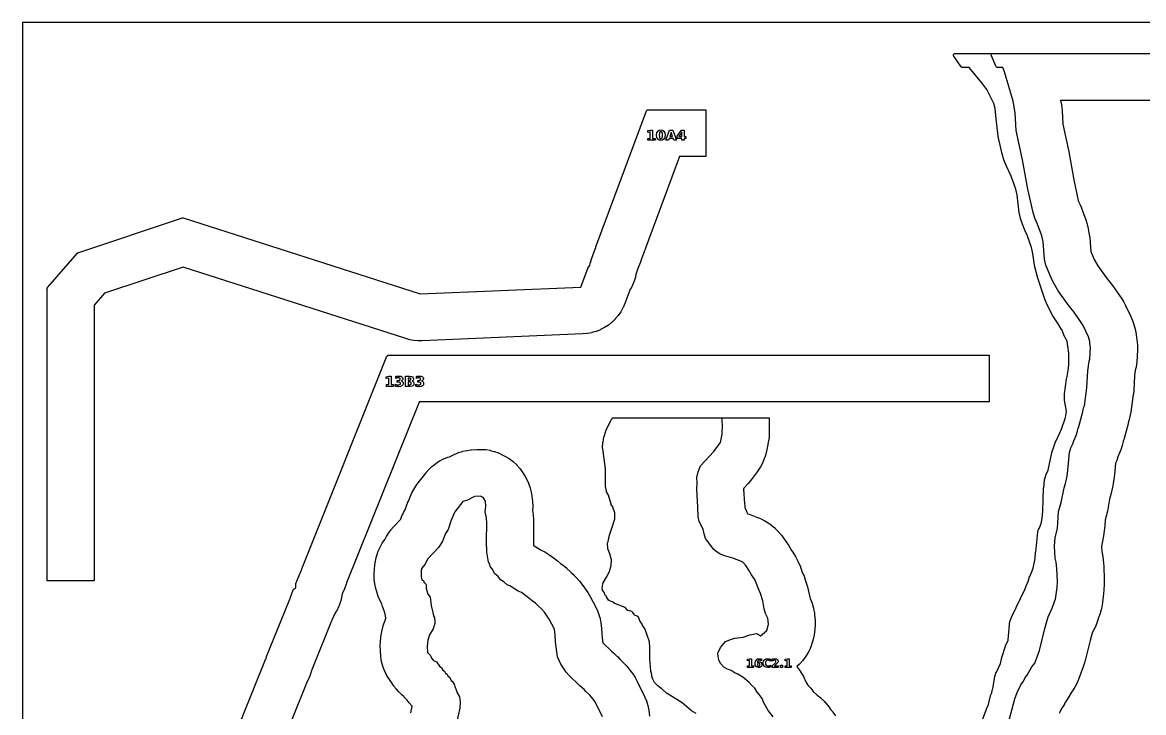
# Model space of a CAD drawing. Header units: millimetres. Extents: x 0 to 841, y 0 to 594.
# Drawn here: x 0 to 478.8, y 299.4 to 594 of the extents above; entities that cross this region are included whole.
import ezdxf

# ---------------------------------------------------------------- set-up
doc = ezdxf.new("R2010")
doc.units = ezdxf.units.MM
for name, color, linetype in [('CUT', 1, 'Continuous'), ('ENGRAVE', 5, 'Continuous'), ('SHEET_EDGE_DO_NOT_CUT', 8, 'Continuous')]:
    doc.layers.add(name, color=color, linetype=linetype)

msp = doc.modelspace()

# ---------------------------------------------------------------- linework, layer by layer
at = {"layer": 'CUT'}
for points in [[(409.73, 295.53), (411.68, 300.9), (411.7, 300.93), (412.56, 302.85), (412.57, 302.86), (412.57, 302.87), (413.42, 306.59), (413.43, 306.64), (413.44, 306.67), (413.93, 307.87), (413.94, 307.9), (414.59, 310.33), (414.59, 310.35), (415.31, 314.73), (415.32, 314.8), (415.9, 316.64), (415.92, 316.7), (417.65, 320.35), (417.66, 320.36), (417.66, 320.37), (418.21, 322.87), (418.22, 322.91), (419.79, 327.77), (419.81, 327.82), (420.92, 330.35), (420.92, 330.36), (420.92, 330.37), (421.72, 338.39), (421.73, 338.43), (421.74, 338.48), (421.75, 338.52), (422.46, 340.37), (422.48, 340.41), (428.13, 351.97), (428.14, 351.99), (428.77, 353.77), (428.8, 353.83), (429.55, 355.35), (429.55, 355.36), (429.55, 355.37), (430.13, 357.45), (430.15, 357.5), (430.17, 357.54), (430.97, 359.18), (430.99, 359.21), (431.61, 361.04), (431.61, 361.07), (432.53, 365.1), (432.53, 365.11), (432.53, 365.12), (432.69, 367.87), (432.7, 367.89), (433.65, 376.4), (433.67, 376.46), (433.96, 377.66), (433.98, 377.71), (434, 377.75), (434.02, 377.79), (434.05, 377.83), (434.36, 378.27), (434.37, 378.28), (434.37, 378.29), (435.04, 380.09), (435.05, 380.1), (435.05, 380.11), (435.45, 382.2), (435.45, 382.22), (435.75, 385.36), (435.75, 385.38), (436.11, 395.32), (436.12, 395.35), (436.44, 398.65), (436.45, 398.7), (436.46, 398.74), (437.01, 400.66), (437.03, 400.72), (437.98, 402.85), (437.98, 402.86), (437.98, 402.87), (439.64, 410.31), (439.65, 410.35), (440.43, 412.83), (440.44, 412.85), (441.37, 415.37), (441.39, 415.41), (443.75, 420.37), (443.76, 420.39), (445.49, 425.37), (445.49, 425.38), (445.49, 425.39), (445.8, 427.85), (445.8, 427.86), (445.8, 427.87), (445.06, 432.78), (445.05, 432.84), (444.99, 435.32), (444.99, 435.36), (445, 435.4), (445.85, 441.68), (445.86, 441.72), (445.87, 441.75), (446.2, 442.87), (446.21, 442.9), (446.64, 445.36), (446.64, 445.39), (446.84, 447.86), (446.84, 447.88), (446.87, 452.82), (446.86, 452.85), (446.22, 457.85), (446.22, 457.86), (446.21, 457.87), (444.94, 460.21), (444.92, 460.26), (443.82, 462.86), (443.8, 462.89), (442.36, 465.36), (442.35, 465.38), (439.78, 469.19), (439.75, 469.24), (437.28, 474.14), (437.27, 474.16), (436.73, 475.37), (436.71, 475.42), (433.51, 485.32), (433.51, 485.35), (432.22, 490.28), (432.21, 490.34), (431.55, 495.33), (431.55, 495.35), (430.99, 497.86), (430.98, 497.89), (429.27, 502.82), (429.25, 502.85), (428.05, 505.31), (428.04, 505.35), (427.07, 507.82), (427.05, 507.85), (426.27, 510.37), (426.26, 510.4), (425.7, 512.87), (425.69, 512.93), (424.82, 520.33), (424.82, 520.35), (424.27, 522.82), (424.26, 522.85), (422.29, 528.32), (422.28, 528.35), (420.13, 532.87), (420.11, 532.9), (419.16, 535.37), (419.15, 535.41), (418.42, 537.87), (418.41, 537.9), (416.75, 545.37), (416.75, 545.41), (415.77, 552.83), (415.77, 552.85), (415.38, 557.25), (415.38, 557.26), (415.38, 557.27), (414.79, 559.43), (414.78, 559.45), (414.78, 559.46), (411.82, 565.35), (411.82, 565.36), (411.81, 565.37), (409.78, 568.23), (409.77, 568.25), (404.26, 574.75), (404.25, 574.76), (404.24, 574.76), (401.5, 574.76), (401.45, 574.76), (401.4, 574.77), (401.36, 574.78), (401.24, 574.82), (401.2, 574.83), (401.15, 574.85), (401.11, 574.87), (401.07, 574.9), (400.98, 574.97), (400.95, 575.01), (400.91, 575.04), (400.88, 575.08), (397.74, 579.6), (397.71, 579.65), (397.69, 579.7), (397.67, 579.75), (397.64, 579.84), (397.63, 579.9), (397.63, 579.95), (397.63, 580.01), (397.63, 580.06), (397.65, 580.2), (397.67, 580.25), (397.68, 580.3), (397.71, 580.35), (397.74, 580.4), (397.77, 580.45), (397.81, 580.5), (397.84, 580.54), (397.89, 580.57), (397.93, 580.6), (398.03, 580.66), (398.08, 580.68), (398.13, 580.7), (398.18, 580.72), (398.23, 580.72), (398.28, 580.73), (581.11, 580.72)], [(573.86, 560.72), (443.38, 560.73), (443.37, 560.72), (443.37, 560.71), (443.7, 558.86), (443.7, 558.83), (443.98, 556.49), (443.98, 556.46), (444.32, 550.55), (444.32, 550.54), (444.32, 550.53), (446.67, 539.54), (446.67, 539.53), (446.81, 538.84), (446.81, 538.83), (448.93, 526.82), (448.94, 526.8), (450.9, 518.04), (450.91, 518.02), (451.05, 517.58), (451.06, 517.56), (451.71, 516.13), (451.71, 516.11), (452.26, 514.8), (452.26, 514.78), (454.11, 509.8), (454.11, 509.78), (454.6, 508.3), (454.61, 508.26), (454.97, 506.75), (454.97, 506.73), (455.47, 504.25), (455.47, 504.22), (455.78, 502.01), (455.79, 501.99), (456.27, 496.22), (456.27, 496.21), (456.27, 496.2), (457.74, 492.81), (457.75, 492.79), (459.2, 490.16), (459.21, 490.14), (462.79, 485.13), (462.81, 485.11), (464.43, 483.17), (464.44, 483.15), (465.53, 481.71), (465.55, 481.69), (469.5, 475.96), (469.51, 475.95), (470.35, 474.62), (470.37, 474.59), (471.1, 473.21), (471.11, 473.19), (473.37, 468.43), (473.38, 468.41), (474.07, 466.79), (474.08, 466.74), (474.62, 465.06), (474.63, 465.04), (475.15, 463.11), (475.16, 463.08), (475.63, 460.87), (475.63, 460.81), (475.76, 459.44), (475.76, 459.41), (475.77, 459.4), (475.77, 459.38), (476.04, 457.68), (476.05, 457.63), (476.17, 455.92), (476.17, 455.88), (476.14, 454.16), (476.14, 454.13), (475.84, 449.18), (475.84, 449.15), (475.57, 446.92), (475.56, 446.87), (475.24, 445.5), (475.24, 445.48), (474.93, 443.35), (474.93, 443.33), (474.57, 436.92), (474.57, 436.9), (474.41, 435.25), (474.4, 435.22), (473.33, 427.58), (473.32, 427.56), (472.98, 425.76), (472.97, 425.71), (472.47, 423.96), (472.45, 423.91), (472.39, 423.77), (472.39, 423.76), (472.39, 423.75), (472.16, 422.73), (472.16, 422.71), (470.49, 416.41), (470.48, 416.38), (470.1, 415.25), (470.09, 415.22), (470.07, 415.09), (470.06, 415.05), (469.62, 413.46), (469.62, 413.44), (469.02, 411.56), (469.01, 411.54), (468.27, 409.6), (468.26, 409.57), (467.85, 408.63), (467.84, 408.61), (467.34, 407.06), (467.32, 407.01), (466.85, 405.9), (466.84, 405.89), (466.84, 405.88), (466.4, 401.08), (466.4, 401.06), (466.25, 399.81), (466.25, 399.79), (465.86, 397.31), (465.86, 397.29), (465.64, 396.13), (465.64, 396.12), (464.97, 393.01), (464.96, 392.99), (464.56, 391.43), (464.55, 391.42), (464.29, 390.57), (464.29, 390.54), (463.32, 385.35), (463.31, 385.32), (462.79, 383.2), (462.78, 383.17), (462.32, 381.66), (462.32, 381.64), (462.32, 381.63), (462.18, 379.24), (462.18, 379.22), (462.08, 378.07), (462.08, 378.06), (461.83, 375.89), (461.83, 375.86), (461.52, 374), (461.52, 373.98), (460.92, 371.16), (460.91, 371.13), (460.84, 370.14), (460.84, 370.11), (460.93, 368.18), (460.94, 368.15), (461.32, 366), (461.33, 365.97), (461.65, 363.2), (461.65, 363.18), (461.77, 361.76), (461.77, 361.75), (462.01, 356.28), (462.01, 356.25), (461.99, 354.17), (461.99, 354.14), (461.84, 351.63), (461.84, 351.62), (461.71, 350.27), (461.71, 350.25), (461.06, 345.29), (461.06, 345.26), (460.69, 343.28), (460.68, 343.23), (460.12, 341.32), (460.11, 341.27), (459.38, 339.49), (459.38, 339.47), (458.77, 337.63), (458.76, 337.61), (457.9, 335.44), (457.89, 335.41), (456.88, 333.25), (456.88, 333.24), (456.87, 333.23), (455.97, 330.13), (455.97, 330.12), (453.69, 321.03), (453.68, 321), (453.03, 318.89), (453.02, 318.87), (451.03, 313.55), (451.02, 313.52), (450.3, 311.85), (450.28, 311.81), (449.42, 310.22), (449.4, 310.18), (448.38, 308.66), (448.37, 308.64), (447.98, 308.12), (447.97, 308.09), (446.62, 305.68), (446.61, 305.65), (445.49, 303.87), (445.46, 303.83), (445.22, 303.52), (445.21, 303.51), (445.21, 303.5), (444.98, 303.05), (444.96, 303.02), (444.11, 301.65), (444.1, 301.63), (443.75, 301.12), (443.73, 301.09), (443.1, 299.79), (443.09, 299.78), (442.82, 299.09)], [(88.59, 284.13), (103.8, 322.07), (103.82, 322.12), (103.85, 322.17), (103.88, 322.21), (104.12, 322.5), (104.13, 322.51), (104.14, 322.52), (104.28, 323.24), (104.29, 323.29), (104.3, 323.33), (113.84, 347.13), (113.86, 347.17), (113.88, 347.21), (113.91, 347.25), (114.12, 347.51), (114.12, 347.52), (114.13, 347.53), (114.27, 348.17), (114.28, 348.21), (114.29, 348.25), (115.69, 351.74), (115.71, 351.78), (115.73, 351.82), (115.76, 351.86), (115.89, 352.03), (115.92, 352.07), (115.95, 352.11), (115.99, 352.14), (116.03, 352.16), (116.61, 352.51), (116.62, 352.52), (116.63, 352.53), (116.72, 352.82), (116.72, 352.83), (116.72, 352.84), (116.77, 354.36), (116.78, 354.4), (116.78, 354.44), (116.79, 354.49), (116.81, 354.53), (118.86, 359.65), (118.88, 359.69), (118.9, 359.72), (118.92, 359.76), (119.11, 360.01), (119.12, 360.02), (119.12, 360.03), (119.26, 360.64), (119.27, 360.68), (119.29, 360.71), (155.66, 451.47), (155.68, 451.51), (155.7, 451.54), (155.72, 451.58), (155.84, 451.73), (155.86, 451.77), (155.89, 451.8), (155.93, 451.83), (155.96, 451.86), (156, 451.88), (156.05, 451.91), (156.1, 451.93), (156.14, 451.94), (156.19, 451.96), (156.24, 451.96), (156.29, 451.97), (412.84, 451.98), (412.84, 431.98), (169.41, 431.97), (169.39, 431.97), (169.39, 431.96), (138.44, 354.75), (138.43, 354.71), (138.31, 354.22), (138.29, 354.17), (137.61, 352.28), (137.59, 352.23), (136.72, 350.42), (136.7, 350.38), (136.68, 350.35), (136.68, 350.34), (136.67, 350.33), (136.57, 350.07), (136.56, 350.06), (136.56, 350.04), (136.29, 348.5), (136.28, 348.45), (135.81, 346.69), (135.8, 346.66), (135.71, 346.38), (135.7, 346.36), (135.05, 344.61), (135.03, 344.56), (134.21, 342.89), (134.19, 342.85), (133.22, 341.27), (133.19, 341.23), (133.11, 341.11), (133.1, 341.1), (133.09, 341.09), (132.88, 340.43), (132.86, 340.39), (132.17, 338.77), (132.15, 338.73), (131.68, 337.87), (131.67, 337.84), (123.56, 317.63), (123.56, 317.62), (123.56, 317.61), (123.49, 317.29), (123.48, 317.24), (122.89, 315.43), (122.88, 315.39), (122.12, 313.64), (122.1, 313.6), (121.58, 312.67), (121.57, 312.64), (107.35, 277.18)], [(287.71, 299.01), (285.78, 300.13), (285.74, 300.16), (285.7, 300.18), (281.7, 303.6), (281.69, 303.61), (281.68, 303.61), (275.27, 307.47), (275.22, 307.5), (275.18, 307.53), (272.85, 309.71), (272.83, 309.73), (271.37, 310.8), (271.32, 310.84), (270.07, 312.05), (270.04, 312.08), (270, 312.12), (269.98, 312.17), (269.21, 313.58), (269.18, 313.65), (268.88, 314.47), (268.86, 314.52), (268.86, 314.56), (268.85, 314.6), (268.75, 315.66), (268.75, 315.67), (268.75, 315.68), (268.32, 317.08), (268.31, 317.14), (268.3, 317.2), (267.98, 322.36), (267.98, 322.39), (267.98, 327.12), (267.98, 327.13), (267.81, 329.63), (267.81, 329.64), (267.81, 329.65), (265.83, 335.24), (265.83, 335.25), (265.82, 335.26), (264.84, 336.54), (264.81, 336.59), (264.79, 336.64), (264.77, 336.68), (264.61, 337.13), (264.61, 337.14), (264.6, 337.15), (263.88, 338.15), (263.85, 338.19), (263.83, 338.23), (263.81, 338.27), (263.15, 340.05), (263.14, 340.06), (263.14, 340.07), (262.73, 340.47), (262.72, 340.48), (262.71, 340.48), (261.61, 340.89), (261.56, 340.91), (261.52, 340.93), (261.48, 340.96), (261.44, 340.99), (261.41, 341.03), (261.37, 341.07), (260.63, 342.13), (260.62, 342.14), (260.62, 342.14), (260.23, 342.47), (260.22, 342.48), (260.21, 342.49), (258.64, 342.92), (258.59, 342.94), (258.54, 342.96), (258.5, 342.98), (258.45, 343.01), (258.42, 343.05), (258.38, 343.09), (257.4, 344.3), (257.39, 344.31), (257.38, 344.31), (252.96, 345.95), (252.92, 345.97), (252.88, 345.99), (252.84, 346.01), (252.81, 346.04), (252.18, 346.58), (252.17, 346.59), (252.16, 346.59), (250.58, 347.24), (250.53, 347.26), (250.49, 347.29), (250.44, 347.32), (250.41, 347.36), (250.37, 347.39), (250.34, 347.44), (249.45, 348.86), (249.44, 348.86), (249.44, 348.87), (248.86, 349.53), (248.84, 349.57), (248.81, 349.6), (248.79, 349.64), (248.77, 349.68), (248.76, 349.73), (248.56, 350.46), (248.55, 350.47), (248.55, 350.48), (247.78, 351.67), (247.76, 351.71), (247.74, 351.75), (247.72, 351.8), (247.65, 352.04), (247.64, 352.09), (247.63, 352.14), (247.63, 352.19), (247.63, 352.24), (247.89, 354.55), (247.89, 354.59), (247.91, 354.64), (247.92, 354.68), (247.94, 354.72), (247.96, 354.76), (249.45, 357.14), (249.46, 357.16), (250.76, 359.61), (250.77, 359.62), (250.77, 359.63), (251.47, 362.13), (251.48, 362.14), (251.48, 362.15), (251.63, 364.63), (251.63, 364.64), (251.63, 364.65), (250.91, 367.1), (250.9, 367.13), (249.98, 369.25), (249.96, 369.3), (249.95, 369.35), (249.94, 369.4), (249.94, 369.45), (249.92, 371.77), (249.92, 371.83), (249.93, 371.89), (250.64, 375.06), (250.66, 375.12), (252.03, 378.94), (252.04, 378.95), (252.97, 382.13), (252.98, 382.14), (252.98, 382.15), (253.01, 384.61), (253.01, 384.62), (253.01, 384.63), (252.09, 387.13), (252.09, 387.14), (252.08, 387.15), (251.4, 388.28), (251.38, 388.31), (251.37, 388.35), (251.35, 388.39), (250.22, 392.17), (250.22, 392.18), (250.21, 392.19), (249.45, 393.67), (249.43, 393.72), (249.42, 393.77), (249.4, 393.82), (249.4, 393.87), (249.35, 394.63), (249.35, 394.64), (249.35, 394.65), (249.04, 395.84), (249.03, 395.88), (249.03, 395.92), (249.03, 395.97), (248.98, 403.35), (248.97, 403.39), (247.79, 412.02), (247.78, 412.06), (247.78, 412.11), (247.93, 414.78), (247.94, 414.84), (248.35, 417.15), (248.36, 417.22), (249.11, 419.57), (249.13, 419.62), (250.25, 422.09), (250.27, 422.13), (251.63, 424.56), (251.65, 424.59), (251.67, 424.62), (252.11, 425.18), (318.89, 425.18), (318.95, 421.23), (318.95, 421.2), (318.84, 419.07), (318.84, 419.06), (318.83, 417.35), (318.83, 417.31), (318.68, 415.63), (318.67, 415.59), (318.37, 413.92), (318.37, 413.89), (317.57, 410.3), (317.56, 410.28), (316.99, 408.25), (316.97, 408.2), (316.2, 406.26), (316.17, 406.21), (315.19, 404.36), (315.18, 404.33), (314.87, 403.83), (314.86, 403.81), (313.74, 402.15), (313.72, 402.12), (311.22, 398.78), (311.2, 398.76), (309.92, 397.22), (309.91, 397.2), (308.02, 395.16), (308.01, 395.15), (308.01, 395.14), (307.99, 394.73), (307.99, 394.7), (308.39, 388.45), (308.39, 388.44), (308.43, 387.58), (308.43, 387.57), (308.44, 386.99), (308.44, 386.98), (308.45, 386.97), (308.6, 386.66), (308.61, 386.64), (309.35, 385), (309.36, 384.96), (309.59, 384.3), (309.59, 384.29), (309.6, 384.28), (310.36, 384.04), (310.38, 384.03), (313.98, 382.69), (314, 382.68), (315.53, 382.04), (315.56, 382.02), (317.03, 381.25), (317.05, 381.24), (317.73, 380.85), (317.75, 380.83), (319.59, 379.62), (319.63, 379.59), (321.31, 378.19), (321.35, 378.16), (322.88, 376.57), (322.89, 376.55), (324.09, 375.15), (324.11, 375.13), (325.49, 373.31), (325.51, 373.29), (326.79, 371.4), (326.8, 371.38), (327.72, 369.87), (327.73, 369.85), (328.32, 368.79), (328.33, 368.76), (329.11, 367.66), (329.12, 367.64), (330.12, 366.05), (330.15, 366), (330.99, 364.32), (331.01, 364.3), (332.23, 361.55), (332.24, 361.52), (333.05, 359.39), (333.05, 359.36), (333.19, 358.94), (333.2, 358.91), (333.78, 357.61), (333.79, 357.57), (334.32, 356.09), (334.33, 356.07), (335.26, 353.05), (335.27, 353.02), (335.87, 350.54), (335.87, 350.5), (336.2, 348.61), (336.2, 348.6), (336.21, 348.59), (336.46, 348.05), (336.47, 348.02), (337.26, 346.03), (337.28, 345.98), (337.84, 343.93), (337.86, 343.88), (338.2, 341.77), (338.2, 341.74), (338.46, 339.27), (338.47, 339.24), (338.58, 337.07), (338.58, 337.01), (338.45, 334.85), (338.44, 334.8), (338.07, 332.66), (338.06, 332.63), (337.49, 330.15), (337.49, 330.13), (337, 328.4), (336.99, 328.36), (336.36, 326.69), (336.34, 326.65), (335.55, 325.05), (335.53, 325.01), (334.6, 323.48), (334.59, 323.46), (334.33, 323.08), (334.31, 323.05), (333.15, 321.5), (333.12, 321.46), (331.82, 320.04), (331.79, 320.01), (330.7, 319.03), (330.69, 319.03), (330.7, 319.02), (331, 318.64), (331.02, 318.61), (332.26, 316.86), (332.28, 316.83), (333.54, 314.79), (333.57, 314.73), (334.57, 312.55), (334.58, 312.52), (334.67, 312.27), (334.68, 312.27), (334.68, 312.26), (335.1, 311.54), (335.12, 311.52), (335.42, 311.12), (335.43, 311.11), (336.64, 309.77), (336.66, 309.75), (337.71, 308.45), (337.73, 308.43), (339.04, 307.17), (339.06, 307.15), (339.16, 307.05), (339.17, 307.04), (339.18, 307.03), (339.39, 306.9), (339.43, 306.87), (340.96, 305.64), (341, 305.61), (342.4, 304.24), (342.43, 304.2), (343.7, 302.69), (343.71, 302.67), (344.46, 301.68), (344.48, 301.66), (345.23, 300.55), (345.25, 300.52), (346.01, 299.67), (346.04, 299.63), (347.22, 297.98)], [(165.87, 299.34), (166.46, 302.01), (166.46, 302.02), (166.45, 302.03), (166.42, 302.11), (166.42, 302.13), (166.41, 302.14), (166.31, 302.28), (166.29, 302.3), (165.19, 303.52), (165.16, 303.55), (164.29, 304.72), (164.27, 304.74), (163.07, 305.97), (163.03, 306.02), (162.98, 306.08), (162.97, 306.09), (162.96, 306.1), (162.01, 306.9), (161.97, 306.93), (160.58, 308.36), (160.57, 308.38), (159.72, 309.34), (159.7, 309.36), (158.5, 310.87), (158.47, 310.91), (157.43, 312.52), (157.41, 312.56), (157.36, 312.65), (157.36, 312.66), (157.35, 312.67), (156.72, 313.46), (156.69, 313.5), (155.59, 315.25), (155.56, 315.3), (154.64, 317.15), (154.62, 317.2), (153.91, 319.14), (153.9, 319.19), (153.39, 321.2), (153.38, 321.25), (153.09, 323.31), (153.09, 323.34), (152.87, 325.81), (152.87, 325.84), (152.8, 327.82), (152.8, 327.87), (152.93, 329.86), (152.93, 329.88), (153.24, 332.56), (153.25, 332.58), (153.57, 334.52), (153.58, 334.57), (154.1, 336.46), (154.1, 336.49), (154.85, 338.76), (154.86, 338.79), (155.23, 339.73), (155.23, 339.74), (155.23, 339.75), (155.03, 340.62), (155.03, 340.64), (154.79, 341.96), (154.79, 341.98), (154.78, 341.99), (154.45, 342.75), (154.43, 342.79), (153.83, 344.61), (153.82, 344.63), (153.5, 345.8), (153.5, 345.81), (153.49, 345.82), (152.78, 347.05), (152.76, 347.1), (151.94, 348.95), (151.92, 349), (151.3, 350.93), (151.29, 350.96), (150.91, 352.35), (150.91, 352.37), (150.49, 354.32), (150.48, 354.37), (150.27, 356.33), (150.26, 356.38), (150.25, 358.37), (150.25, 358.4), (150.35, 360.89), (150.36, 360.92), (150.59, 363.2), (150.59, 363.25), (151.09, 365.49), (151.1, 365.52), (151.36, 366.46), (151.37, 366.48), (151.96, 368.25), (151.98, 368.3), (152.73, 369.99), (152.75, 370.03), (153.66, 371.64), (153.69, 371.68), (154.75, 373.21), (154.77, 373.23), (154.95, 373.47), (154.95, 373.47), (154.96, 373.48), (155.5, 374.49), (155.51, 374.51), (156.36, 375.94), (156.38, 375.97), (157.34, 377.31), (157.37, 377.35), (158.45, 378.61), (158.46, 378.63), (161.54, 381.94), (161.54, 381.95), (161.55, 381.96), (161.94, 382.97), (161.95, 383), (162.9, 385.1), (162.93, 385.15), (163.62, 386.29), (163.62, 386.3), (163.63, 386.31), (164.04, 387.61), (164.05, 387.63), (164.8, 389.62), (164.81, 389.65), (166.35, 393.13), (166.36, 393.15), (167.09, 394.62), (167.11, 394.66), (167.95, 396.06), (167.97, 396.09), (168.93, 397.42), (168.94, 397.44), (172.38, 401.8), (172.39, 401.82), (173.63, 403.24), (173.66, 403.28), (175.02, 404.57), (175.06, 404.6), (176.54, 405.76), (176.58, 405.78), (178.16, 406.79), (178.2, 406.81), (179.88, 407.67), (179.92, 407.69), (181.68, 408.38), (181.7, 408.38), (182.38, 408.61), (182.41, 408.63), (184.34, 409.57), (184.36, 409.58), (186.09, 410.32), (186.13, 410.34), (187.91, 410.9), (187.96, 410.92), (189.79, 411.31), (189.83, 411.32), (191.7, 411.54), (191.72, 411.54), (194.2, 411.72), (194.22, 411.72), (196.03, 411.76), (196.08, 411.76), (197.88, 411.64), (197.92, 411.63), (199.7, 411.34), (199.74, 411.33), (201.49, 410.88), (201.53, 410.87), (203.22, 410.26), (203.27, 410.24), (204.91, 409.47), (204.93, 409.46), (206.03, 408.89), (206.05, 408.87), (207.84, 407.81), (207.88, 407.78), (209.53, 406.54), (209.57, 406.51), (211.09, 405.1), (211.12, 405.06), (212.48, 403.51), (212.51, 403.46), (213.7, 401.76), (213.71, 401.74), (214.67, 400.21), (214.68, 400.19), (215.55, 398.64), (215.57, 398.6), (216.29, 396.99), (216.31, 396.95), (216.88, 395.28), (216.89, 395.24), (217.31, 393.52), (217.32, 393.48), (217.59, 391.73), (217.59, 391.7), (217.82, 389.48), (217.82, 389.46), (217.93, 387.3), (217.93, 387.24), (217.84, 385.7), (217.84, 385.69), (217.84, 385.68), (218.05, 383.93), (218.06, 383.9), (218.22, 381.64), (218.22, 381.62), (218.27, 380.05), (218.27, 380.03), (218.21, 372.78), (218.21, 372.77), (218.27, 370.67), (218.27, 370.66), (218.28, 370.66), (218.5, 370.54), (218.52, 370.53), (221.04, 368.99), (221.07, 368.98), (221.29, 368.88), (221.31, 368.87), (223.06, 367.98), (223.1, 367.96), (224.75, 366.9), (224.77, 366.88), (227.24, 365.11), (227.25, 365.1), (228.45, 364.17), (228.46, 364.16), (229.74, 363.09), (229.76, 363.07), (230.46, 362.6), (230.48, 362.58), (232.33, 361.14), (232.37, 361.1), (234.03, 359.46), (234.06, 359.43), (234.23, 359.24), (234.24, 359.23), (234.24, 359.23), (234.45, 359.05), (234.47, 359.04), (235.64, 357.99), (235.66, 357.96), (236.75, 356.82), (236.76, 356.81), (237.92, 355.47), (237.94, 355.45), (239.37, 353.61), (239.39, 353.58), (241.41, 350.64), (241.42, 350.61), (242.57, 348.71), (242.59, 348.68), (244.84, 344.43), (244.85, 344.41), (245.59, 342.85), (245.61, 342.81), (246.21, 341.19), (246.22, 341.15), (246.68, 339.48), (246.69, 339.44), (246.99, 337.73), (247, 337.71), (247.33, 335.21), (247.34, 335.19), (247.5, 333.25), (247.5, 333.22), (247.57, 331.36), (247.57, 331.33), (247.89, 329.17), (247.89, 329.16), (247.9, 329.15), (247.91, 329.14), (247.91, 329.13), (247.92, 329.12), (251.5, 325.61), (251.51, 325.6), (252.61, 324.68), (252.63, 324.67), (254.04, 323.38), (254.07, 323.34), (255.11, 322.19), (255.12, 322.17), (255.85, 321.51), (255.87, 321.49), (257.67, 319.6), (257.69, 319.58), (259.11, 317.89), (259.12, 317.88), (259.82, 316.98), (259.83, 316.97), (260.61, 315.93), (260.62, 315.91), (261.65, 314.37), (261.68, 314.33), (262.56, 312.7), (262.57, 312.68), (265.67, 306.28), (265.68, 306.25), (266.47, 304.39), (266.48, 304.34), (267.07, 302.41), (267.08, 302.36), (267.47, 300.37), (267.47, 300.35), (267.83, 297.85)]]:
    msp.add_lwpolyline(points, dxfattribs=at)
msp.add_lwpolyline([(10.63, 480.56), (10.64, 480.61), (10.64, 480.66), (10.66, 480.71), (10.67, 480.76), (10.7, 480.8), (10.76, 480.91), (10.78, 480.95), (10.81, 480.99), (23.33, 495.43), (23.37, 495.46), (23.41, 495.5), (23.55, 495.61), (23.6, 495.64), (23.65, 495.66), (23.7, 495.68), (68.34, 510.53), (68.39, 510.54), (68.45, 510.55), (68.5, 510.55), (68.55, 510.55), (68.6, 510.54), (68.65, 510.53), (169.83, 478.08), (169.84, 478.08), (169.85, 478.08), (238.48, 481), (238.5, 481), (238.5, 481.01), (241.62, 489.39), (241.64, 489.43), (241.66, 489.47), (241.69, 489.51), (241.72, 489.55), (242.33, 490.26), (242.34, 490.26), (242.34, 490.28), (242.4, 491.07), (242.41, 491.12), (242.42, 491.17), (242.44, 491.22), (242.87, 492.27), (242.87, 492.28), (242.87, 492.29), (242.92, 492.81), (242.92, 492.85), (242.93, 492.9), (242.95, 492.94), (244.61, 497.42), (244.64, 497.47), (244.67, 497.52), (244.83, 497.76), (244.83, 497.77), (244.83, 497.78), (244.87, 498.08), (244.88, 498.13), (244.9, 498.19), (266.51, 556.2), (266.53, 556.24), (266.55, 556.29), (266.63, 556.41), (266.66, 556.46), (266.69, 556.49), (266.73, 556.53), (266.77, 556.56), (266.85, 556.61), (266.89, 556.64), (266.94, 556.66), (266.99, 556.68), (267.04, 556.69), (267.18, 556.72), (267.23, 556.73), (267.28, 556.73), (291.91, 556.73), (291.91, 536.72), (280.61, 536.72), (280.6, 536.72), (280.59, 536.71), (264.19, 492.67), (264.18, 492.65), (263.91, 491.64), (263.9, 491.59), (263.15, 489.65), (263.13, 489.6), (262.82, 488.99), (262.81, 488.96), (262.35, 487.74), (262.34, 487.71), (262.15, 486.88), (262.14, 486.83), (261.98, 486.37), (261.97, 486.34), (261.77, 485.35), (261.76, 485.3), (261.22, 483.53), (261.2, 483.49), (260.5, 481.78), (260.48, 481.74), (259.61, 480.11), (259.59, 480.07), (259.37, 479.73), (259.37, 479.72), (259.36, 479.71), (257.24, 474.03), (257.23, 474), (256.48, 472.25), (256.46, 472.2), (255.54, 470.53), (255.51, 470.49), (254.44, 468.92), (254.41, 468.88), (253.18, 467.43), (253.15, 467.39), (251.79, 466.06), (251.76, 466.03), (250.27, 464.83), (250.23, 464.81), (248.64, 463.76), (248.6, 463.74), (246.91, 462.86), (246.87, 462.84), (245.1, 462.12), (245.06, 462.11), (243.23, 461.57), (243.18, 461.56), (241.32, 461.2), (241.27, 461.19), (239.36, 461.02), (239.34, 461.02), (170.7, 458.09), (170.68, 458.09), (168.95, 458.1), (168.9, 458.1), (167.19, 458.25), (167.15, 458.26), (165.45, 458.56), (165.41, 458.57), (163.74, 459.03), (163.72, 459.03), (68.62, 489.53), (68.61, 489.54), (68.6, 489.53), (35.04, 478.38), (35.03, 478.37), (35.02, 478.36), (30.61, 473.26), (30.6, 473.25), (30.6, 473.23), (30.6, 355.62), (10.63, 355.62), (10.63, 480.56)], close=True, dxfattribs=at)
at = {"layer": 'ENGRAVE'}
for points in [[(419.84, 290.25), (423.77, 305.31), (424.79, 307.89), (426.4, 311.17), (427.55, 312.86), (428.24, 314.36), (429.13, 315.38), (431.12, 318.95), (432.29, 320.54), (434.29, 325.88), (436.66, 335.34), (438.1, 340.3), (439.77, 343.89), (440.75, 346.84), (441.22, 347.86), (441.87, 352.85), (442.03, 355.38), (441.79, 360.87), (441.46, 363.66), (441.05, 365.36), (440.8, 370.41), (441.08, 374.01), (441.96, 378.16), (442.21, 380.35), (442.48, 385.16), (443.65, 389.01), (444.83, 395.32), (445.42, 397.24), (446.1, 400.37), (446.49, 402.87), (447.16, 410.36), (447.78, 412.36), (448.6, 414.04), (448.95, 415.36), (449.96, 417.65), (450.57, 419.55), (450.69, 420.39), (451.15, 421.52), (452.83, 427.84), (453.13, 429.48), (453.52, 430.36), (454.6, 438.02), (455.01, 445.33), (455.61, 449.47), (455.88, 450.38), (456.18, 455.36), (455.89, 456.75), (455.85, 457.86), (455.32, 459.82), (453.05, 464.59), (449.08, 470.34), (446.96, 472.88), (442.26, 479.46), (439.77, 483.97), (437.01, 490.36), (436.47, 492.9), (435.85, 500.34), (435.36, 502.84), (433.5, 507.85), (432.34, 510.4), (431.58, 512.83), (429.32, 522.88), (427.12, 535.35), (424.44, 547.86), (424.01, 555.34), (423.11, 560.38), (419.42, 572.84), (418.61, 574.74), (416.32, 574.76), (416.04, 574.85), (415.77, 575.09), (413.77, 579.79), (413.74, 580.08), (413.83, 580.36), (413.88, 580.43)], [(320.61, 297.57), (318.49, 300.34), (316.61, 303.53), (315.91, 305.33), (314.66, 307.12), (313.71, 308.13), (312.72, 309.79), (311.45, 310.94), (310.35, 312.27), (307.7, 314.44), (305.22, 315.97), (304.31, 316.28), (302.72, 317.3), (301.03, 317.95), (299.47, 318.83), (298.27, 320.14), (297.43, 321.81), (296.91, 324.39), (296.94, 324.8), (298.08, 327.14), (300.26, 329.73), (302.77, 330.77), (304.24, 331.12), (307.72, 331.6), (310.59, 332.54), (313.43, 333.08), (313.91, 333.01), (315.22, 332.2), (317.73, 334.23), (318, 334.64), (318.58, 337.14), (318.31, 339.64), (317.36, 341.71), (316.77, 343.63), (316.16, 347.11), (315.22, 350.16), (314.56, 351.48), (313.96, 353.41), (312.73, 356.18), (311.32, 358.18), (310.21, 360.21), (308.92, 362.12), (307.7, 363.54), (307.01, 363.95), (303.39, 365.29), (299.41, 366.41), (297.8, 367.16), (296.28, 368.11), (295.22, 369.03), (291.77, 373.73), (291.14, 375.62), (290.74, 377.66), (289.07, 380.99), (288.53, 382.9), (288.43, 387.15), (287.95, 394.69), (288.12, 397.52), (287.97, 399.67), (288.51, 402.14), (289.6, 404.69), (295.21, 410.77), (297.73, 414.13), (298.05, 414.66), (298.86, 418.27), (298.8, 419.64), (298.96, 420.9), (298.89, 424.88)], [(247.67, 297.56), (244.56, 303.99), (243.77, 305.05), (242.34, 306.76), (240.61, 308.35), (239.84, 309.29), (238.09, 310.75), (233.39, 315.36), (232.17, 316.7), (229.9, 320.06), (228.57, 323.13), (227.62, 329.52), (227.51, 332.54), (227.17, 335.06), (224.91, 339.33), (222.88, 342.3), (221.7, 343.65), (220.33, 344.78), (219.15, 346.1), (217.64, 347.14), (215.6, 348.85), (213.11, 350.63), (211.73, 351.25), (208.13, 353.44), (207.04, 353.94), (205.63, 355.14), (204.19, 356.08), (203.11, 357.42), (201.7, 358.64), (200.61, 360.79), (199.81, 361.75), (199.56, 362.56), (198.97, 363.53), (198.34, 367.84), (198.21, 372.57), (198.27, 380.2), (198.11, 382.49), (197.66, 385.02), (197.93, 387.38), (197.7, 389.63), (196.73, 391.18), (195.61, 391.77), (193.11, 391.59), (190.01, 390.08), (188.1, 389.44), (184.65, 385.06), (183.1, 381.55), (181.84, 377.6), (180.61, 375.8), (179.34, 372.5), (177.8, 370.06), (173.11, 365.01), (171.79, 362.56), (170.61, 361.03), (170.34, 360.06), (170.23, 357.54), (170.61, 356.12), (171.18, 355.83), (171.35, 355.51), (171.37, 355.06), (172.13, 354.49), (172.31, 354.24), (172.37, 353.94), (172.38, 352.56), (173.1, 349.95), (174.16, 348.59), (174.2, 347.53), (174.54, 345.04), (175.2, 342.13), (175.61, 340.7), (175.96, 339.98), (176.11, 338.07), (176.1, 337.44), (175.44, 335.09), (173.86, 332.56), (173.11, 330.26), (172.8, 327.56), (173.01, 325.06), (174.2, 323.71), (174.73, 322.56), (175.6, 321.57), (176.55, 321.23), (176.78, 321.07), (178.11, 319.15), (179.06, 318.46), (179.59, 317.56), (180.19, 317.03), (180.61, 316.25), (181.32, 315.77), (181.72, 315.06), (182.46, 314.41), (183.11, 313.11), (183.47, 312.83), (184.42, 311.49), (184.75, 310.06), (185.09, 309.5), (185.61, 307.84), (186.61, 306.07), (186.9, 303.85), (186.77, 301.28), (185.4, 295.03)]]:
    msp.add_lwpolyline(points, dxfattribs=at)
for points in [[(267.08, 544.46), (268.08, 544.46), (268.08, 547.28), (267.05, 547.07), (267.05, 547.84), (268.07, 548.05), (269.14, 548.05), (269.14, 544.46), (270.14, 544.46), (270.14, 543.68), (267.08, 543.68), (267.08, 544.46)], [(274.44, 545.86), (274.32, 544.9), (273.97, 544.18), (273.4, 543.74), (272.64, 543.59), (271.87, 543.74), (271.31, 544.18), (270.96, 544.9), (270.84, 545.86), (270.96, 546.83), (271.31, 547.54), (271.87, 547.98), (272.64, 548.13), (273.4, 547.98), (273.97, 547.54), (274.32, 546.83), (274.44, 545.86)], [(273.31, 545.87), (273.27, 546.57), (273.16, 547.03), (272.95, 547.28), (272.64, 547.36), (272.33, 547.28), (272.12, 547.03), (272, 546.57), (271.97, 545.87), (272, 545.16), (272.12, 544.7), (272.33, 544.45), (272.64, 544.36), (272.95, 544.45), (273.16, 544.7), (273.27, 545.16), (273.31, 545.87)], [(277.93, 544.48), (276.17, 544.48), (275.89, 543.68), (274.76, 543.68), (276.38, 548.05), (277.72, 548.05), (279.34, 543.68), (278.21, 543.68), (277.93, 544.48)], [(276.45, 545.29), (277.65, 545.29), (277.05, 547.03), (276.45, 545.29)], [(281.39, 548.05), (282.65, 548.05), (282.65, 545.29), (283.27, 545.29), (283.27, 544.48), (282.65, 544.48), (282.65, 543.68), (281.58, 543.68), (281.58, 544.48), (279.64, 544.48), (279.64, 545.44), (281.39, 548.05)], [(281.58, 547.12), (280.34, 545.29), (281.58, 545.29), (281.58, 547.12)], [(155.42, 439.38), (156.41, 439.38), (156.41, 442.2), (155.39, 441.99), (155.39, 442.76), (156.41, 442.97), (157.48, 442.97), (157.48, 439.38), (158.47, 439.38), (158.47, 438.6), (155.42, 438.6), (155.42, 439.38)], [(161.68, 440.96), (162.07, 440.8), (162.35, 440.56), (162.53, 440.24), (162.58, 439.84), (162.46, 439.27), (162.09, 438.85), (161.47, 438.6), (160.63, 438.51), (160.3, 438.53), (159.96, 438.57), (159.62, 438.63), (159.29, 438.73), (159.29, 439.6), (159.6, 439.46), (159.92, 439.36), (160.23, 439.3), (160.53, 439.28), (160.93, 439.32), (161.22, 439.43), (161.4, 439.62), (161.46, 439.88), (161.4, 440.14), (161.21, 440.33), (160.91, 440.45), (160.49, 440.49), (160.04, 440.49), (160.04, 441.21), (160.51, 441.21), (160.88, 441.25), (161.15, 441.35), (161.3, 441.51), (161.35, 441.75), (161.3, 441.98), (161.15, 442.14), (160.91, 442.25), (160.58, 442.28), (160.31, 442.26), (160.03, 442.22), (159.75, 442.14), (159.48, 442.04), (159.48, 442.86), (159.81, 442.94), (160.14, 443), (160.46, 443.04), (160.78, 443.05), (161.53, 442.98), (162.06, 442.77), (162.38, 442.42), (162.48, 441.93), (162.43, 441.58), (162.28, 441.3), (162.03, 441.09), (161.68, 440.96)], [(166.45, 440.94), (166.77, 440.79), (167.01, 440.55), (167.16, 440.23), (167.21, 439.85), (167.11, 439.3), (166.79, 438.91), (166.25, 438.67), (165.48, 438.6), (163.61, 438.6), (163.61, 442.97), (165.31, 442.97), (166.09, 442.9), (166.63, 442.7), (166.93, 442.34), (167.03, 441.81), (167, 441.52), (166.88, 441.27), (166.7, 441.08), (166.45, 440.94)], [(165.36, 441.28), (165.6, 441.31), (165.77, 441.39), (165.87, 441.54), (165.91, 441.74), (165.87, 441.94), (165.77, 442.08), (165.6, 442.17), (165.36, 442.2), (164.74, 442.2), (164.74, 441.28), (165.36, 441.28)], [(165.4, 439.36), (165.7, 439.4), (165.91, 439.51), (166.04, 439.69), (166.08, 439.94), (166.04, 440.19), (165.92, 440.37), (165.7, 440.47), (165.4, 440.51), (164.74, 440.51), (164.74, 439.36), (165.4, 439.36)], [(170.43, 440.96), (170.82, 440.8), (171.1, 440.56), (171.27, 440.24), (171.33, 439.84), (171.21, 439.27), (170.83, 438.85), (170.22, 438.6), (169.38, 438.51), (169.04, 438.53), (168.71, 438.57), (168.37, 438.63), (168.04, 438.73), (168.04, 439.6), (168.35, 439.46), (168.66, 439.36), (168.97, 439.3), (169.28, 439.28), (169.67, 439.32), (169.97, 439.43), (170.14, 439.62), (170.2, 439.88), (170.14, 440.14), (169.96, 440.33), (169.66, 440.45), (169.24, 440.49), (168.79, 440.49), (168.79, 441.21), (169.26, 441.21), (169.63, 441.25), (169.89, 441.35), (170.05, 441.51), (170.1, 441.75), (170.05, 441.98), (169.9, 442.14), (169.66, 442.25), (169.33, 442.28), (169.05, 442.26), (168.78, 442.22), (168.5, 442.14), (168.22, 442.04), (168.22, 442.86), (168.56, 442.94), (168.89, 443), (169.21, 443.04), (169.53, 443.05), (170.28, 442.98), (170.81, 442.77), (171.12, 442.42), (171.23, 441.93), (171.18, 441.58), (171.03, 441.3), (170.78, 441.09), (170.43, 440.96)], [(309.68, 319.33), (310.51, 319.33), (310.51, 321.68), (309.66, 321.51), (309.66, 322.15), (310.51, 322.32), (311.4, 322.32), (311.4, 319.33), (312.23, 319.33), (312.23, 318.68), (309.68, 318.68), (309.68, 319.33)], [(315.55, 322.23), (315.55, 321.55), (315.32, 321.65), (315.11, 321.72), (314.91, 321.76), (314.71, 321.77), (314.34, 321.71), (314.06, 321.53), (313.87, 321.25), (313.78, 320.84), (313.95, 320.95), (314.13, 321.02), (314.33, 321.07), (314.54, 321.08), (315.05, 321), (315.44, 320.76), (315.7, 320.38), (315.79, 319.9), (315.69, 319.37), (315.4, 318.96), (314.95, 318.7), (314.38, 318.61), (313.75, 318.73), (313.28, 319.09), (312.98, 319.67), (312.89, 320.45), (313, 321.25), (313.34, 321.87), (313.88, 322.26), (314.59, 322.38), (314.84, 322.37), (315.08, 322.35), (315.31, 322.3), (315.55, 322.23)], [(319.4, 318.88), (319.14, 318.76), (318.87, 318.68), (318.58, 318.62), (318.28, 318.61), (317.46, 318.73), (316.84, 319.12), (316.44, 319.72), (316.3, 320.5), (316.44, 321.28), (316.84, 321.88), (317.46, 322.26), (318.28, 322.39), (318.58, 322.37), (318.87, 322.32), (319.14, 322.24), (319.4, 322.12), (319.4, 321.36), (319.15, 321.52), (318.89, 321.62), (318.63, 321.69), (318.35, 321.71), (317.91, 321.63), (317.56, 321.38), (317.35, 321), (317.28, 320.5), (317.35, 319.99), (317.56, 319.61), (317.91, 319.37), (318.35, 319.29), (318.63, 319.31), (318.89, 319.37), (319.15, 319.48), (319.4, 319.63), (319.4, 318.88)], [(321.17, 319.37), (322.77, 319.37), (322.77, 318.68), (320.12, 318.68), (320.12, 319.37), (321.45, 320.54), (321.61, 320.7), (321.71, 320.86), (321.78, 321.02), (321.8, 321.18), (321.76, 321.41), (321.63, 321.59), (321.43, 321.71), (321.17, 321.75), (320.94, 321.72), (320.69, 321.65), (320.42, 321.54), (320.13, 321.37), (320.13, 322.17), (320.45, 322.27), (320.76, 322.33), (321.06, 322.38), (321.37, 322.39), (321.95, 322.32), (322.38, 322.1), (322.65, 321.76), (322.74, 321.3), (322.71, 321.01), (322.59, 320.74), (322.35, 320.44), (321.94, 320.05), (321.17, 319.37)], [(325.69, 319.33), (326.52, 319.33), (326.52, 321.68), (325.67, 321.51), (325.67, 322.15), (326.51, 322.32), (327.41, 322.32), (327.41, 319.33), (328.24, 319.33), (328.24, 318.68), (325.69, 318.68), (325.69, 319.33)], [(314.39, 320.48), (314.17, 320.44), (314.02, 320.32), (313.92, 320.12), (313.89, 319.84), (313.92, 319.56), (314.02, 319.36), (314.17, 319.24), (314.39, 319.2), (314.6, 319.24), (314.76, 319.36), (314.85, 319.56), (314.88, 319.84), (314.85, 320.12), (314.76, 320.32), (314.6, 320.44), (314.39, 320.48)], [(323.71, 319.62), (324.59, 319.62), (324.59, 318.68), (323.71, 318.68), (323.71, 319.62)]]:
    msp.add_lwpolyline(points, close=True, dxfattribs=at)
at = {"layer": 'SHEET_EDGE_DO_NOT_CUT'}
msp.add_lwpolyline([(0, 0), (841, 0), (841, 594), (0, 594)], close=True, dxfattribs=at)

doc.saveas('drawing.dxf')
